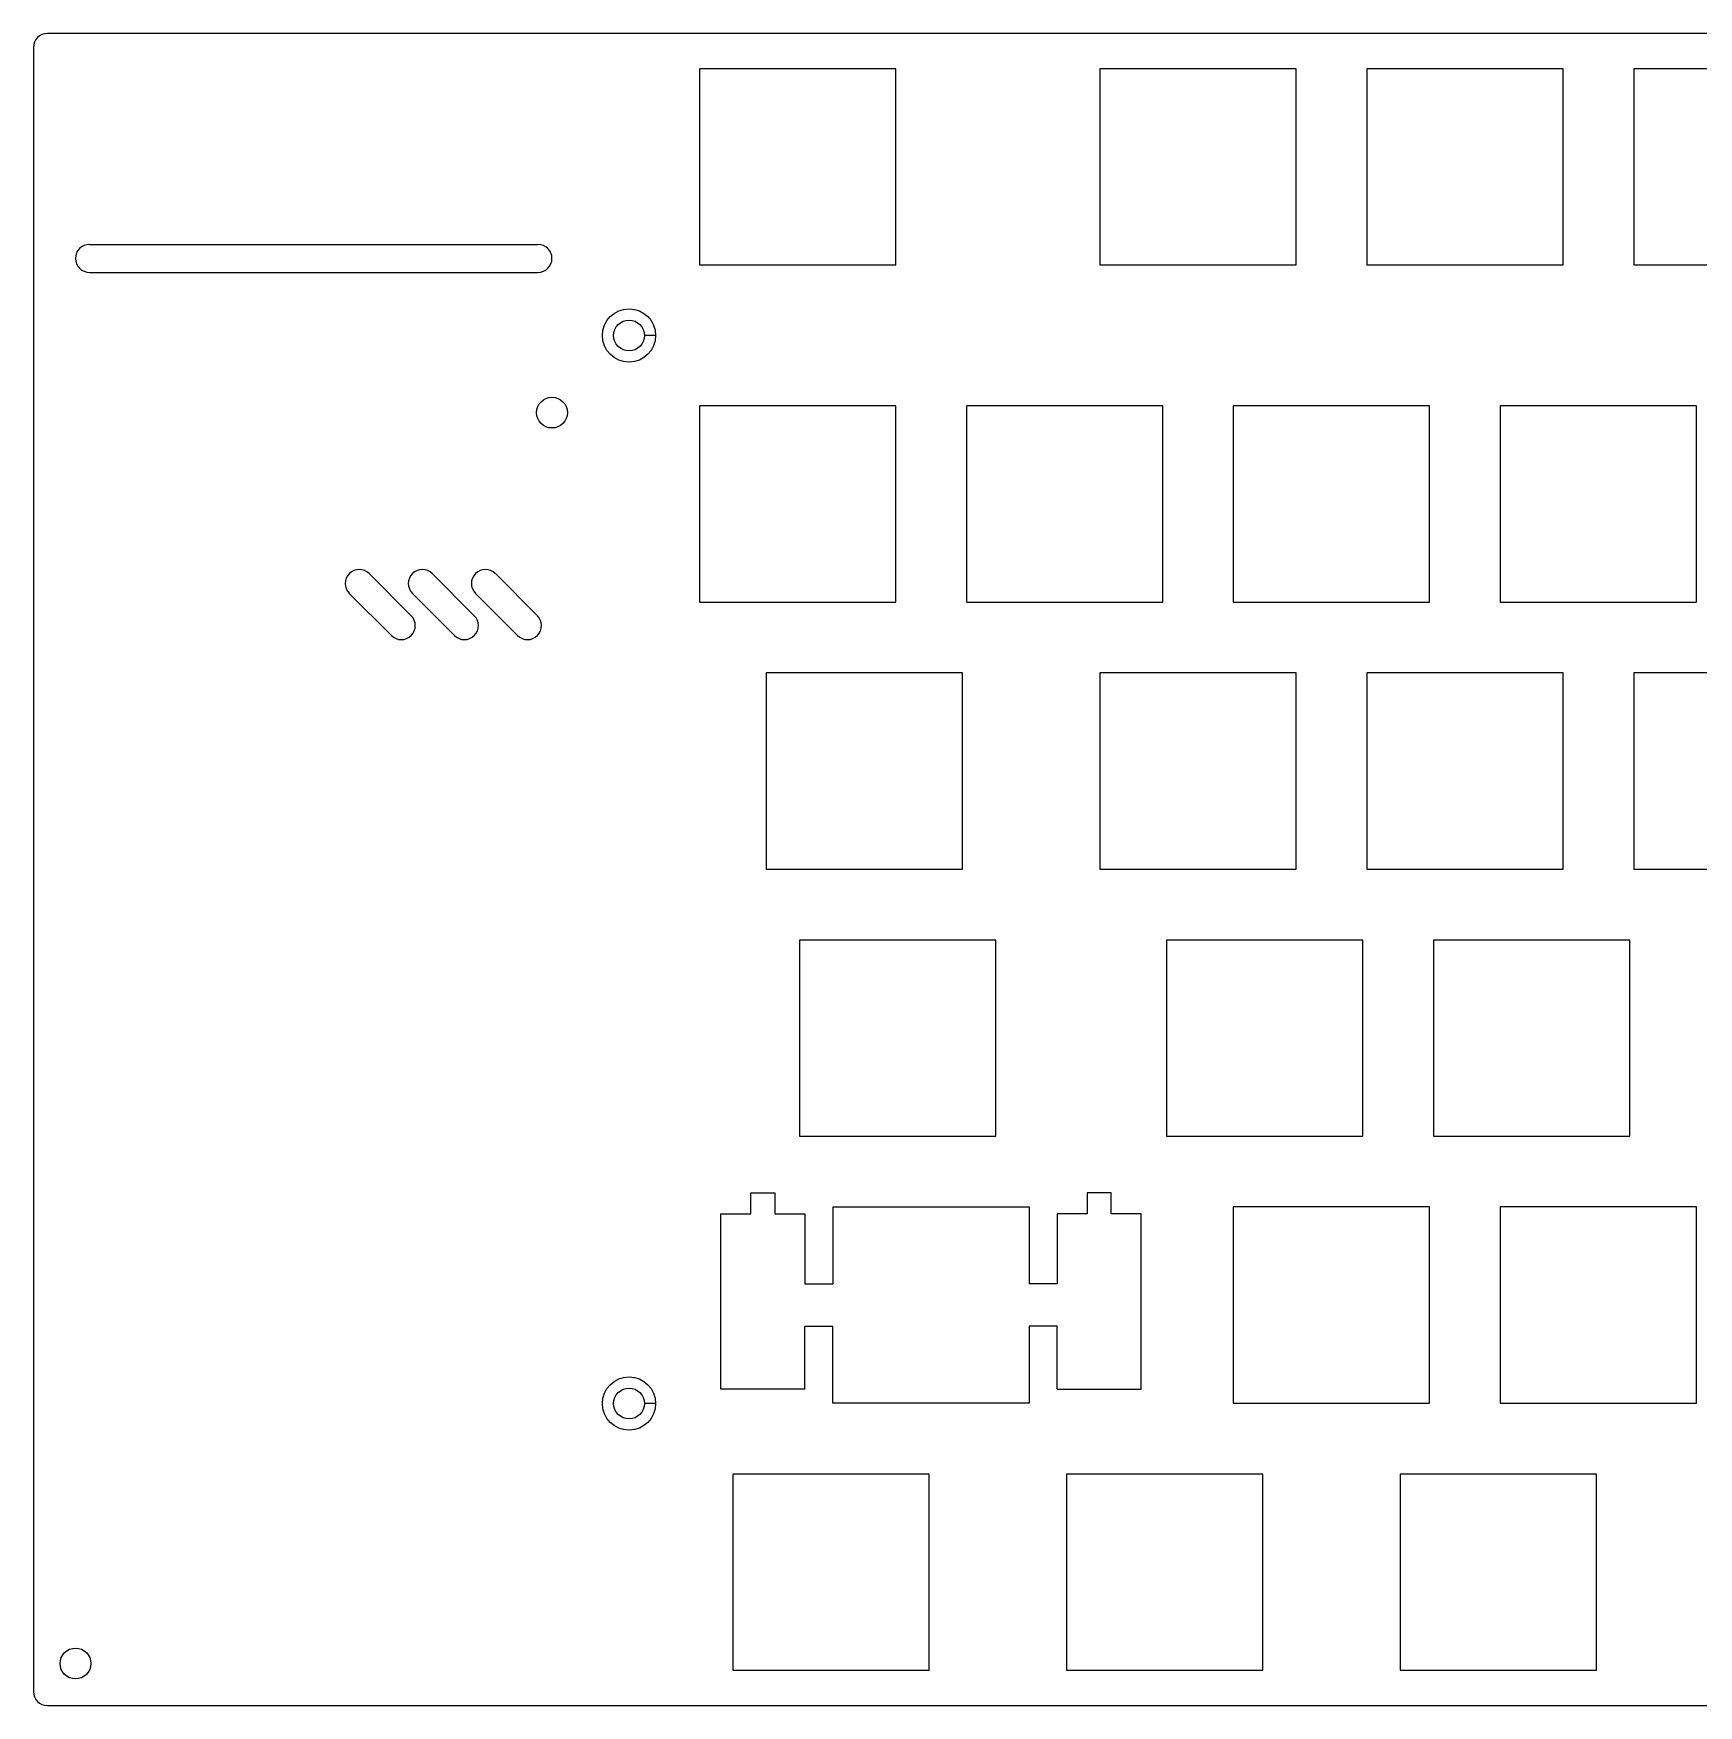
# Model space of a CAD drawing. Header units: millimetres. Extents: x 5 to 355, y 5 to 124.
# Drawn here: x 5 to 123.8, y 5 to 124.3 of the extents above; entities that cross this region are included whole.
import ezdxf

# ---------------------------------------------------------------- set-up
doc = ezdxf.new("R2010")
doc.units = ezdxf.units.MM
doc.layers.add('Body003', color=7, linetype='CONTINUOUS')

msp = doc.modelspace()

# ---------------------------------------------------------------- linework, layer by layer
at = {"layer": 'Body003'}
for p, q in [((353.8, 124.3, 10.5), (6, 124.3, 10.5)), ((6, 124.3, 10.5), (6, 124.3, 11.5)), ((6, 124.3, 10.5), (6, 124.3, 11.5)), ((353.8, 124.3, 10.5), (6, 124.3, 10.5)), ((353.8, 124.3, 11.5), (6, 124.3, 11.5)), ((353.8, 124.3, 11.5), (6, 124.3, 11.5)), ((5, 123.3, 10.5), (5, 6, 10.5)), ((5, 123.3, 10.5), (5, 123.3, 11.5)), ((5, 123.3, 10.5), (5, 6, 10.5)), ((5, 123.3, 11.5), (5, 6, 11.5)), ((5, 123.3, 10.5), (5, 123.3, 11.5)), ((5, 123.3, 11.5), (5, 6, 11.5)), ((52.52, 121.78, 10.5), (52.52, 107.78, 10.5)), ((66.53, 121.78, 10.5), (52.52, 121.78, 10.5)), ((52.52, 121.78, 11.5), (52.52, 121.78, 10.5)), ((52.52, 121.78, 11.5), (52.52, 107.78, 11.5)), ((52.52, 121.78, 10.5), (52.52, 107.78, 10.5)), ((52.52, 121.78, 11.5), (52.52, 121.78, 10.5)), ((66.53, 121.78, 11.5), (52.52, 121.78, 11.5)), ((66.53, 121.78, 10.5), (52.52, 121.78, 10.5)), ((52.52, 121.78, 11.5), (52.52, 107.78, 11.5)), ((66.53, 121.78, 11.5), (52.52, 121.78, 11.5)), ((66.53, 107.78, 10.5), (66.53, 121.78, 10.5)), ((66.53, 121.78, 11.5), (66.53, 121.78, 10.5)), ((66.53, 121.78, 11.5), (66.53, 121.78, 10.5)), ((66.53, 107.78, 11.5), (66.53, 121.78, 11.5)), ((66.53, 107.78, 10.5), (66.53, 121.78, 10.5)), ((66.53, 107.78, 11.5), (66.53, 121.78, 11.5)), ((81.1, 121.78, 10.5), (81.1, 107.78, 10.5)), ((95.1, 121.78, 10.5), (81.1, 121.78, 10.5)), ((81.1, 121.78, 11.5), (81.1, 121.78, 10.5)), ((81.1, 121.78, 11.5), (81.1, 107.78, 11.5)), ((81.1, 121.78, 10.5), (81.1, 107.78, 10.5)), ((81.1, 121.78, 11.5), (81.1, 121.78, 10.5)), ((95.1, 121.78, 11.5), (81.1, 121.78, 11.5)), ((95.1, 121.78, 10.5), (81.1, 121.78, 10.5)), ((81.1, 121.78, 11.5), (81.1, 107.78, 11.5)), ((95.1, 121.78, 11.5), (81.1, 121.78, 11.5)), ((95.1, 107.78, 10.5), (95.1, 121.78, 10.5)), ((95.1, 121.78, 11.5), (95.1, 121.78, 10.5)), ((95.1, 121.78, 11.5), (95.1, 121.78, 10.5)), ((95.1, 107.78, 11.5), (95.1, 121.78, 11.5)), ((95.1, 107.78, 10.5), (95.1, 121.78, 10.5)), ((95.1, 107.78, 11.5), (95.1, 121.78, 11.5)), ((100.15, 121.78, 10.5), (100.15, 107.78, 10.5)), ((114.15, 121.78, 10.5), (100.15, 121.78, 10.5)), ((100.15, 121.78, 11.5), (100.15, 121.78, 10.5)), ((100.15, 121.78, 11.5), (100.15, 107.78, 11.5)), ((100.15, 121.78, 10.5), (100.15, 107.78, 10.5)), ((100.15, 121.78, 11.5), (100.15, 121.78, 10.5)), ((114.15, 121.78, 11.5), (100.15, 121.78, 11.5)), ((114.15, 121.78, 10.5), (100.15, 121.78, 10.5)), ((100.15, 121.78, 11.5), (100.15, 107.78, 11.5)), ((114.15, 121.78, 11.5), (100.15, 121.78, 11.5)), ((114.15, 107.78, 10.5), (114.15, 121.78, 10.5)), ((114.15, 121.78, 11.5), (114.15, 121.78, 10.5)), ((114.15, 121.78, 11.5), (114.15, 121.78, 10.5)), ((114.15, 107.78, 11.5), (114.15, 121.78, 11.5)), ((114.15, 107.78, 10.5), (114.15, 121.78, 10.5)), ((114.15, 107.78, 11.5), (114.15, 121.78, 11.5)), ((119.2, 121.78, 10.5), (119.2, 107.78, 10.5)), ((133.2, 121.78, 10.5), (119.2, 121.78, 10.5)), ((119.2, 121.78, 11.5), (119.2, 121.78, 10.5)), ((119.2, 121.78, 11.5), (119.2, 107.78, 11.5)), ((119.2, 121.78, 10.5), (119.2, 107.78, 10.5)), ((119.2, 121.78, 11.5), (119.2, 121.78, 10.5)), ((133.2, 121.78, 11.5), (119.2, 121.78, 11.5)), ((133.2, 121.78, 10.5), (119.2, 121.78, 10.5)), ((119.2, 121.78, 11.5), (119.2, 107.78, 11.5)), ((133.2, 121.78, 11.5), (119.2, 121.78, 11.5)), ((9, 109.25, 10.5), (41, 109.25, 10.5)), ((9, 109.25, 11.5), (9, 109.25, 10.5)), ((9, 109.25, 11.5), (9, 109.25, 10.5)), ((9, 109.25, 11.5), (41, 109.25, 11.5)), ((9, 109.25, 10.5), (41, 109.25, 10.5)), ((9, 109.25, 11.5), (41, 109.25, 11.5)), ((41, 109.25, 11.5), (41, 109.25, 10.5)), ((41, 109.25, 11.5), (41, 109.25, 10.5)), ((52.52, 107.78, 10.5), (66.53, 107.78, 10.5)), ((52.52, 107.78, 11.5), (52.52, 107.78, 10.5)), ((52.52, 107.78, 11.5), (52.52, 107.78, 10.5)), ((52.52, 107.78, 11.5), (66.53, 107.78, 11.5)), ((52.52, 107.78, 10.5), (66.53, 107.78, 10.5)), ((52.52, 107.78, 11.5), (66.53, 107.78, 11.5)), ((66.53, 107.78, 11.5), (66.53, 107.78, 10.5)), ((66.53, 107.78, 11.5), (66.53, 107.78, 10.5)), ((81.1, 107.78, 10.5), (95.1, 107.78, 10.5)), ((81.1, 107.78, 11.5), (81.1, 107.78, 10.5)), ((81.1, 107.78, 11.5), (81.1, 107.78, 10.5)), ((81.1, 107.78, 11.5), (95.1, 107.78, 11.5)), ((81.1, 107.78, 10.5), (95.1, 107.78, 10.5)), ((81.1, 107.78, 11.5), (95.1, 107.78, 11.5)), ((95.1, 107.78, 11.5), (95.1, 107.78, 10.5)), ((95.1, 107.78, 11.5), (95.1, 107.78, 10.5)), ((100.15, 107.78, 10.5), (114.15, 107.78, 10.5)), ((100.15, 107.78, 11.5), (100.15, 107.78, 10.5)), ((100.15, 107.78, 11.5), (100.15, 107.78, 10.5)), ((100.15, 107.78, 11.5), (114.15, 107.78, 11.5)), ((100.15, 107.78, 10.5), (114.15, 107.78, 10.5)), ((100.15, 107.78, 11.5), (114.15, 107.78, 11.5)), ((114.15, 107.78, 11.5), (114.15, 107.78, 10.5)), ((114.15, 107.78, 11.5), (114.15, 107.78, 10.5)), ((119.2, 107.78, 10.5), (133.2, 107.78, 10.5)), ((119.2, 107.78, 11.5), (119.2, 107.78, 10.5)), ((119.2, 107.78, 11.5), (119.2, 107.78, 10.5)), ((119.2, 107.78, 11.5), (133.2, 107.78, 11.5)), ((119.2, 107.78, 10.5), (133.2, 107.78, 10.5)), ((119.2, 107.78, 11.5), (133.2, 107.78, 11.5)), ((9, 107.25, 10.5), (41, 107.25, 10.5)), ((9, 107.25, 11.5), (9, 107.25, 10.5)), ((9, 107.25, 11.5), (9, 107.25, 10.5)), ((9, 107.25, 11.5), (41, 107.25, 11.5)), ((9, 107.25, 10.5), (41, 107.25, 10.5)), ((9, 107.25, 11.5), (41, 107.25, 11.5)), ((41, 107.25, 11.5), (41, 107.25, 10.5)), ((41, 107.25, 11.5), (41, 107.25, 10.5)), ((49.4, 102.75, 10.5), (48.6, 102.75, 11.3)), ((49.4, 102.75, 10.5), (48.6, 102.75, 11.3)), ((48.6, 102.75, 11.5), (48.6, 102.75, 11.3)), ((48.6, 102.75, 11.5), (48.6, 102.75, 11.3)), ((43.1, 97.25, 11.5), (43.1, 97.25, 10.5)), ((43.1, 97.25, 11.5), (43.1, 97.25, 10.5)), ((52.52, 97.72, 10.5), (52.52, 83.72, 10.5)), ((66.53, 97.72, 10.5), (52.52, 97.72, 10.5)), ((52.52, 97.72, 11.5), (52.52, 97.72, 10.5)), ((52.52, 97.72, 11.5), (52.52, 83.72, 11.5)), ((52.52, 97.72, 10.5), (52.52, 83.72, 10.5)), ((52.52, 97.72, 11.5), (52.52, 97.72, 10.5)), ((66.53, 97.72, 11.5), (52.52, 97.72, 11.5)), ((66.53, 97.72, 10.5), (52.52, 97.72, 10.5)), ((52.52, 97.72, 11.5), (52.52, 83.72, 11.5)), ((66.53, 97.72, 11.5), (52.52, 97.72, 11.5)), ((66.53, 83.72, 10.5), (66.53, 97.72, 10.5)), ((66.53, 97.72, 11.5), (66.53, 97.72, 10.5)), ((66.53, 97.72, 11.5), (66.53, 97.72, 10.5)), ((66.53, 83.72, 11.5), (66.53, 97.72, 11.5)), ((66.53, 83.72, 10.5), (66.53, 97.72, 10.5)), ((66.53, 83.72, 11.5), (66.53, 97.72, 11.5)), ((71.58, 97.72, 10.5), (71.58, 83.72, 10.5)), ((85.58, 97.72, 10.5), (71.58, 97.72, 10.5)), ((71.58, 97.72, 11.5), (71.58, 97.72, 10.5)), ((71.58, 97.72, 11.5), (71.58, 83.72, 11.5)), ((71.58, 97.72, 10.5), (71.58, 83.72, 10.5)), ((71.58, 97.72, 11.5), (71.58, 97.72, 10.5)), ((85.58, 97.72, 11.5), (71.58, 97.72, 11.5)), ((85.58, 97.72, 10.5), (71.58, 97.72, 10.5)), ((71.58, 97.72, 11.5), (71.58, 83.72, 11.5)), ((85.58, 97.72, 11.5), (71.58, 97.72, 11.5)), ((85.58, 83.72, 10.5), (85.58, 97.72, 10.5)), ((85.58, 97.72, 11.5), (85.58, 97.72, 10.5)), ((85.58, 97.72, 11.5), (85.58, 97.72, 10.5)), ((85.58, 83.72, 11.5), (85.58, 97.72, 11.5)), ((85.58, 83.72, 10.5), (85.58, 97.72, 10.5)), ((85.58, 83.72, 11.5), (85.58, 97.72, 11.5)), ((90.62, 97.72, 10.5), (90.62, 83.72, 10.5)), ((104.62, 97.72, 10.5), (90.62, 97.72, 10.5)), ((90.62, 97.72, 11.5), (90.62, 97.72, 10.5)), ((90.62, 97.72, 11.5), (90.62, 83.72, 11.5)), ((90.62, 97.72, 10.5), (90.62, 83.72, 10.5)), ((90.62, 97.72, 11.5), (90.62, 97.72, 10.5)), ((104.62, 97.72, 11.5), (90.62, 97.72, 11.5)), ((104.62, 97.72, 10.5), (90.62, 97.72, 10.5)), ((90.62, 97.72, 11.5), (90.62, 83.72, 11.5)), ((104.62, 97.72, 11.5), (90.62, 97.72, 11.5)), ((104.62, 83.72, 10.5), (104.62, 97.72, 10.5)), ((104.62, 97.72, 11.5), (104.62, 97.72, 10.5)), ((104.62, 97.72, 11.5), (104.62, 97.72, 10.5)), ((104.62, 83.72, 11.5), (104.62, 97.72, 11.5)), ((104.62, 83.72, 10.5), (104.62, 97.72, 10.5)), ((104.62, 83.72, 11.5), (104.62, 97.72, 11.5)), ((109.67, 97.72, 10.5), (109.67, 83.72, 10.5)), ((123.67, 97.72, 10.5), (109.67, 97.72, 10.5)), ((109.67, 97.72, 11.5), (109.67, 97.72, 10.5)), ((109.67, 97.72, 11.5), (109.67, 83.72, 11.5)), ((109.67, 97.72, 10.5), (109.67, 83.72, 10.5)), ((109.67, 97.72, 11.5), (109.67, 97.72, 10.5)), ((123.67, 97.72, 11.5), (109.67, 97.72, 11.5)), ((123.67, 97.72, 10.5), (109.67, 97.72, 10.5)), ((109.67, 97.72, 11.5), (109.67, 83.72, 11.5)), ((123.67, 97.72, 11.5), (109.67, 97.72, 11.5)), ((123.67, 83.72, 10.5), (123.67, 97.72, 10.5)), ((123.67, 97.72, 11.5), (123.67, 97.72, 10.5)), ((123.67, 97.72, 11.5), (123.67, 97.72, 10.5)), ((123.67, 83.72, 11.5), (123.67, 97.72, 11.5)), ((123.67, 83.72, 10.5), (123.67, 97.72, 10.5)), ((123.67, 83.72, 11.5), (123.67, 97.72, 11.5)), ((28.96, 85.76, 10.5), (31.96, 82.76, 10.5)), ((28.96, 85.76, 11.5), (28.96, 85.76, 10.5)), ((28.96, 85.76, 11.5), (31.96, 82.76, 11.5)), ((28.96, 85.76, 10.5), (31.96, 82.76, 10.5)), ((28.96, 85.76, 11.5), (28.96, 85.76, 10.5)), ((28.96, 85.76, 11.5), (31.96, 82.76, 11.5)), ((33.46, 85.76, 10.5), (36.46, 82.76, 10.5)), ((33.46, 85.76, 11.5), (33.46, 85.76, 10.5)), ((33.46, 85.76, 11.5), (36.46, 82.76, 11.5)), ((33.46, 85.76, 10.5), (36.46, 82.76, 10.5)), ((33.46, 85.76, 11.5), (33.46, 85.76, 10.5)), ((33.46, 85.76, 11.5), (36.46, 82.76, 11.5)), ((37.96, 85.76, 10.5), (40.96, 82.76, 10.5)), ((37.96, 85.76, 11.5), (37.96, 85.76, 10.5)), ((37.96, 85.76, 11.5), (40.96, 82.76, 11.5)), ((37.96, 85.76, 10.5), (40.96, 82.76, 10.5)), ((37.96, 85.76, 11.5), (37.96, 85.76, 10.5)), ((37.96, 85.76, 11.5), (40.96, 82.76, 11.5)), ((27.54, 84.34, 10.5), (30.54, 81.34, 10.5)), ((27.54, 84.34, 11.5), (27.54, 84.34, 10.5)), ((27.54, 84.34, 11.5), (30.54, 81.34, 11.5)), ((27.54, 84.34, 10.5), (30.54, 81.34, 10.5)), ((27.54, 84.34, 11.5), (27.54, 84.34, 10.5)), ((27.54, 84.34, 11.5), (30.54, 81.34, 11.5)), ((32.04, 84.34, 10.5), (35.04, 81.34, 10.5)), ((32.04, 84.34, 11.5), (32.04, 84.34, 10.5)), ((32.04, 84.34, 11.5), (35.04, 81.34, 11.5)), ((32.04, 84.34, 10.5), (35.04, 81.34, 10.5)), ((32.04, 84.34, 11.5), (32.04, 84.34, 10.5)), ((32.04, 84.34, 11.5), (35.04, 81.34, 11.5)), ((36.54, 84.34, 10.5), (39.54, 81.34, 10.5)), ((36.54, 84.34, 11.5), (36.54, 84.34, 10.5)), ((36.54, 84.34, 11.5), (39.54, 81.34, 11.5)), ((36.54, 84.34, 10.5), (39.54, 81.34, 10.5)), ((36.54, 84.34, 11.5), (36.54, 84.34, 10.5)), ((36.54, 84.34, 11.5), (39.54, 81.34, 11.5)), ((52.52, 83.72, 10.5), (66.53, 83.72, 10.5)), ((52.52, 83.72, 11.5), (52.52, 83.72, 10.5)), ((52.52, 83.72, 11.5), (52.52, 83.72, 10.5)), ((52.52, 83.72, 11.5), (66.53, 83.72, 11.5)), ((52.52, 83.72, 10.5), (66.53, 83.72, 10.5)), ((52.52, 83.72, 11.5), (66.53, 83.72, 11.5)), ((66.53, 83.72, 11.5), (66.53, 83.72, 10.5)), ((66.53, 83.72, 11.5), (66.53, 83.72, 10.5)), ((71.58, 83.72, 10.5), (85.58, 83.72, 10.5)), ((71.58, 83.72, 11.5), (71.58, 83.72, 10.5)), ((71.58, 83.72, 11.5), (71.58, 83.72, 10.5)), ((71.58, 83.72, 11.5), (85.58, 83.72, 11.5)), ((71.58, 83.72, 10.5), (85.58, 83.72, 10.5)), ((71.58, 83.72, 11.5), (85.58, 83.72, 11.5)), ((85.58, 83.72, 11.5), (85.58, 83.72, 10.5)), ((85.58, 83.72, 11.5), (85.58, 83.72, 10.5)), ((90.62, 83.72, 10.5), (104.62, 83.72, 10.5)), ((90.62, 83.72, 11.5), (90.62, 83.72, 10.5)), ((90.62, 83.72, 11.5), (90.62, 83.72, 10.5)), ((90.62, 83.72, 11.5), (104.62, 83.72, 11.5)), ((90.62, 83.72, 10.5), (104.62, 83.72, 10.5)), ((90.62, 83.72, 11.5), (104.62, 83.72, 11.5)), ((104.62, 83.72, 11.5), (104.62, 83.72, 10.5)), ((104.62, 83.72, 11.5), (104.62, 83.72, 10.5)), ((109.67, 83.72, 10.5), (123.67, 83.72, 10.5)), ((109.67, 83.72, 11.5), (109.67, 83.72, 10.5)), ((109.67, 83.72, 11.5), (109.67, 83.72, 10.5)), ((109.67, 83.72, 11.5), (123.67, 83.72, 11.5)), ((109.67, 83.72, 10.5), (123.67, 83.72, 10.5)), ((109.67, 83.72, 11.5), (123.67, 83.72, 11.5)), ((123.67, 83.72, 11.5), (123.67, 83.72, 10.5)), ((123.67, 83.72, 11.5), (123.67, 83.72, 10.5)), ((31.96, 82.76, 11.5), (31.96, 82.76, 10.5)), ((31.96, 82.76, 11.5), (31.96, 82.76, 10.5)), ((36.46, 82.76, 11.5), (36.46, 82.76, 10.5)), ((36.46, 82.76, 11.5), (36.46, 82.76, 10.5)), ((40.96, 82.76, 11.5), (40.96, 82.76, 10.5)), ((40.96, 82.76, 11.5), (40.96, 82.76, 10.5)), ((30.54, 81.34, 11.5), (30.54, 81.34, 10.5)), ((30.54, 81.34, 11.5), (30.54, 81.34, 10.5)), ((35.04, 81.34, 11.5), (35.04, 81.34, 10.5)), ((35.04, 81.34, 11.5), (35.04, 81.34, 10.5)), ((39.54, 81.34, 11.5), (39.54, 81.34, 10.5)), ((39.54, 81.34, 11.5), (39.54, 81.34, 10.5)), ((57.29, 78.67, 10.5), (57.29, 64.67, 10.5)), ((71.29, 78.67, 10.5), (57.29, 78.67, 10.5)), ((57.29, 78.67, 11.5), (57.29, 78.67, 10.5)), ((57.29, 78.67, 11.5), (57.29, 64.67, 11.5)), ((57.29, 78.67, 10.5), (57.29, 64.67, 10.5)), ((57.29, 78.67, 11.5), (57.29, 78.67, 10.5)), ((71.29, 78.67, 11.5), (57.29, 78.67, 11.5)), ((71.29, 78.67, 10.5), (57.29, 78.67, 10.5)), ((57.29, 78.67, 11.5), (57.29, 64.67, 11.5)), ((71.29, 78.67, 11.5), (57.29, 78.67, 11.5)), ((71.29, 64.67, 10.5), (71.29, 78.67, 10.5)), ((71.29, 78.67, 11.5), (71.29, 78.67, 10.5)), ((71.29, 78.67, 11.5), (71.29, 78.67, 10.5)), ((71.29, 64.67, 11.5), (71.29, 78.67, 11.5)), ((71.29, 64.67, 10.5), (71.29, 78.67, 10.5)), ((71.29, 64.67, 11.5), (71.29, 78.67, 11.5)), ((81.1, 78.67, 10.5), (81.1, 64.67, 10.5)), ((95.1, 78.67, 10.5), (81.1, 78.67, 10.5)), ((81.1, 78.67, 11.5), (81.1, 78.67, 10.5)), ((81.1, 78.67, 11.5), (81.1, 64.67, 11.5)), ((81.1, 78.67, 10.5), (81.1, 64.67, 10.5)), ((81.1, 78.67, 11.5), (81.1, 78.67, 10.5)), ((95.1, 78.67, 11.5), (81.1, 78.67, 11.5)), ((95.1, 78.67, 10.5), (81.1, 78.67, 10.5)), ((81.1, 78.67, 11.5), (81.1, 64.67, 11.5)), ((95.1, 78.67, 11.5), (81.1, 78.67, 11.5)), ((95.1, 64.67, 10.5), (95.1, 78.67, 10.5)), ((95.1, 78.67, 11.5), (95.1, 78.67, 10.5)), ((95.1, 78.67, 11.5), (95.1, 78.67, 10.5)), ((95.1, 64.67, 11.5), (95.1, 78.67, 11.5)), ((95.1, 64.67, 10.5), (95.1, 78.67, 10.5)), ((95.1, 64.67, 11.5), (95.1, 78.67, 11.5)), ((100.15, 78.67, 10.5), (100.15, 64.67, 10.5)), ((114.15, 78.67, 10.5), (100.15, 78.67, 10.5)), ((100.15, 78.67, 11.5), (100.15, 78.67, 10.5)), ((100.15, 78.67, 11.5), (100.15, 64.67, 11.5)), ((100.15, 78.67, 10.5), (100.15, 64.67, 10.5)), ((100.15, 78.67, 11.5), (100.15, 78.67, 10.5)), ((114.15, 78.67, 11.5), (100.15, 78.67, 11.5)), ((114.15, 78.67, 10.5), (100.15, 78.67, 10.5)), ((100.15, 78.67, 11.5), (100.15, 64.67, 11.5)), ((114.15, 78.67, 11.5), (100.15, 78.67, 11.5)), ((114.15, 64.67, 10.5), (114.15, 78.67, 10.5)), ((114.15, 78.67, 11.5), (114.15, 78.67, 10.5)), ((114.15, 78.67, 11.5), (114.15, 78.67, 10.5)), ((114.15, 64.67, 11.5), (114.15, 78.67, 11.5)), ((114.15, 64.67, 10.5), (114.15, 78.67, 10.5)), ((114.15, 64.67, 11.5), (114.15, 78.67, 11.5)), ((119.2, 78.67, 10.5), (119.2, 64.67, 10.5)), ((133.2, 78.67, 10.5), (119.2, 78.67, 10.5)), ((119.2, 78.67, 11.5), (119.2, 78.67, 10.5)), ((119.2, 78.67, 11.5), (119.2, 64.67, 11.5)), ((119.2, 78.67, 10.5), (119.2, 64.67, 10.5)), ((119.2, 78.67, 11.5), (119.2, 78.67, 10.5)), ((133.2, 78.67, 11.5), (119.2, 78.67, 11.5)), ((133.2, 78.67, 10.5), (119.2, 78.67, 10.5)), ((119.2, 78.67, 11.5), (119.2, 64.67, 11.5)), ((133.2, 78.67, 11.5), (119.2, 78.67, 11.5)), ((57.29, 64.67, 10.5), (71.29, 64.67, 10.5)), ((57.29, 64.67, 11.5), (57.29, 64.67, 10.5)), ((57.29, 64.67, 11.5), (57.29, 64.67, 10.5)), ((57.29, 64.67, 11.5), (71.29, 64.67, 11.5)), ((57.29, 64.67, 10.5), (71.29, 64.67, 10.5)), ((57.29, 64.67, 11.5), (71.29, 64.67, 11.5)), ((71.29, 64.67, 11.5), (71.29, 64.67, 10.5)), ((71.29, 64.67, 11.5), (71.29, 64.67, 10.5)), ((81.1, 64.67, 10.5), (95.1, 64.67, 10.5)), ((81.1, 64.67, 11.5), (81.1, 64.67, 10.5)), ((81.1, 64.67, 11.5), (81.1, 64.67, 10.5)), ((81.1, 64.67, 11.5), (95.1, 64.67, 11.5)), ((81.1, 64.67, 10.5), (95.1, 64.67, 10.5)), ((81.1, 64.67, 11.5), (95.1, 64.67, 11.5)), ((95.1, 64.67, 11.5), (95.1, 64.67, 10.5)), ((95.1, 64.67, 11.5), (95.1, 64.67, 10.5)), ((100.15, 64.67, 10.5), (114.15, 64.67, 10.5)), ((100.15, 64.67, 11.5), (100.15, 64.67, 10.5)), ((100.15, 64.67, 11.5), (100.15, 64.67, 10.5)), ((100.15, 64.67, 11.5), (114.15, 64.67, 11.5)), ((100.15, 64.67, 10.5), (114.15, 64.67, 10.5)), ((100.15, 64.67, 11.5), (114.15, 64.67, 11.5)), ((114.15, 64.67, 11.5), (114.15, 64.67, 10.5)), ((114.15, 64.67, 11.5), (114.15, 64.67, 10.5)), ((119.2, 64.67, 10.5), (133.2, 64.67, 10.5)), ((119.2, 64.67, 11.5), (119.2, 64.67, 10.5)), ((119.2, 64.67, 11.5), (119.2, 64.67, 10.5)), ((119.2, 64.67, 11.5), (133.2, 64.67, 11.5)), ((119.2, 64.67, 10.5), (133.2, 64.67, 10.5)), ((119.2, 64.67, 11.5), (133.2, 64.67, 11.5)), ((59.67, 59.62, 10.5), (59.67, 45.62, 10.5)), ((73.67, 59.62, 10.5), (59.67, 59.62, 10.5)), ((59.67, 59.62, 11.5), (59.67, 59.62, 10.5)), ((59.67, 59.62, 11.5), (59.67, 45.62, 11.5)), ((59.67, 59.62, 10.5), (59.67, 45.62, 10.5)), ((59.67, 59.62, 11.5), (59.67, 59.62, 10.5)), ((73.67, 59.62, 11.5), (59.67, 59.62, 11.5)), ((73.67, 59.62, 10.5), (59.67, 59.62, 10.5)), ((59.67, 59.62, 11.5), (59.67, 45.62, 11.5)), ((73.67, 59.62, 11.5), (59.67, 59.62, 11.5)), ((73.67, 45.62, 10.5), (73.67, 59.62, 10.5)), ((73.67, 59.62, 11.5), (73.67, 59.62, 10.5)), ((73.67, 59.62, 11.5), (73.67, 59.62, 10.5)), ((73.67, 45.62, 11.5), (73.67, 59.62, 11.5)), ((73.67, 45.62, 10.5), (73.67, 59.62, 10.5)), ((73.67, 45.62, 11.5), (73.67, 59.62, 11.5)), ((85.86, 59.62, 10.5), (85.86, 45.62, 10.5)), ((99.86, 59.62, 10.5), (85.86, 59.62, 10.5)), ((85.86, 59.62, 11.5), (85.86, 59.62, 10.5)), ((85.86, 59.62, 11.5), (85.86, 45.62, 11.5)), ((85.86, 59.62, 10.5), (85.86, 45.62, 10.5)), ((85.86, 59.62, 11.5), (85.86, 59.62, 10.5)), ((99.86, 59.62, 11.5), (85.86, 59.62, 11.5)), ((99.86, 59.62, 10.5), (85.86, 59.62, 10.5)), ((85.86, 59.62, 11.5), (85.86, 45.62, 11.5)), ((99.86, 59.62, 11.5), (85.86, 59.62, 11.5)), ((99.86, 45.62, 10.5), (99.86, 59.62, 10.5)), ((99.86, 59.62, 11.5), (99.86, 59.62, 10.5)), ((99.86, 59.62, 11.5), (99.86, 59.62, 10.5)), ((99.86, 45.62, 11.5), (99.86, 59.62, 11.5)), ((99.86, 45.62, 10.5), (99.86, 59.62, 10.5)), ((99.86, 45.62, 11.5), (99.86, 59.62, 11.5)), ((104.91, 59.62, 10.5), (104.91, 45.62, 10.5)), ((118.91, 59.62, 10.5), (104.91, 59.62, 10.5)), ((104.91, 59.62, 11.5), (104.91, 59.62, 10.5)), ((104.91, 59.62, 11.5), (104.91, 45.62, 11.5)), ((104.91, 59.62, 10.5), (104.91, 45.62, 10.5)), ((104.91, 59.62, 11.5), (104.91, 59.62, 10.5)), ((118.91, 59.62, 11.5), (104.91, 59.62, 11.5)), ((118.91, 59.62, 10.5), (104.91, 59.62, 10.5)), ((104.91, 59.62, 11.5), (104.91, 45.62, 11.5)), ((118.91, 59.62, 11.5), (104.91, 59.62, 11.5)), ((118.91, 45.62, 10.5), (118.91, 59.62, 10.5)), ((118.91, 59.62, 11.5), (118.91, 59.62, 10.5)), ((118.91, 59.62, 11.5), (118.91, 59.62, 10.5)), ((118.91, 45.62, 11.5), (118.91, 59.62, 11.5)), ((118.91, 45.62, 10.5), (118.91, 59.62, 10.5)), ((118.91, 45.62, 11.5), (118.91, 59.62, 11.5)), ((59.67, 45.62, 10.5), (73.67, 45.62, 10.5)), ((59.67, 45.62, 11.5), (59.67, 45.62, 10.5)), ((59.67, 45.62, 11.5), (59.67, 45.62, 10.5)), ((59.67, 45.62, 11.5), (73.67, 45.62, 11.5)), ((59.67, 45.62, 10.5), (73.67, 45.62, 10.5)), ((59.67, 45.62, 11.5), (73.67, 45.62, 11.5)), ((73.67, 45.62, 11.5), (73.67, 45.62, 10.5)), ((73.67, 45.62, 11.5), (73.67, 45.62, 10.5)), ((85.86, 45.62, 10.5), (99.86, 45.62, 10.5)), ((85.86, 45.62, 11.5), (85.86, 45.62, 10.5)), ((85.86, 45.62, 11.5), (85.86, 45.62, 10.5)), ((85.86, 45.62, 11.5), (99.86, 45.62, 11.5)), ((85.86, 45.62, 10.5), (99.86, 45.62, 10.5)), ((85.86, 45.62, 11.5), (99.86, 45.62, 11.5)), ((99.86, 45.62, 11.5), (99.86, 45.62, 10.5)), ((99.86, 45.62, 11.5), (99.86, 45.62, 10.5)), ((104.91, 45.62, 10.5), (118.91, 45.62, 10.5)), ((104.91, 45.62, 11.5), (104.91, 45.62, 10.5)), ((104.91, 45.62, 11.5), (104.91, 45.62, 10.5)), ((104.91, 45.62, 11.5), (118.91, 45.62, 11.5)), ((104.91, 45.62, 10.5), (118.91, 45.62, 10.5)), ((104.91, 45.62, 11.5), (118.91, 45.62, 11.5)), ((118.91, 45.62, 11.5), (118.91, 45.62, 10.5)), ((118.91, 45.62, 11.5), (118.91, 45.62, 10.5)), ((56.2, 40.08, 10.5), (56.2, 41.58, 10.5)), ((56.2, 41.58, 10.5), (57.9, 41.58, 10.5)), ((56.2, 41.58, 11.5), (56.2, 41.58, 10.5)), ((56.2, 40.08, 11.5), (56.2, 41.58, 11.5)), ((56.2, 40.08, 10.5), (56.2, 41.58, 10.5)), ((56.2, 41.58, 11.5), (56.2, 41.58, 10.5)), ((56.2, 41.58, 11.5), (57.9, 41.58, 11.5)), ((56.2, 41.58, 10.5), (57.9, 41.58, 10.5)), ((56.2, 40.08, 11.5), (56.2, 41.58, 11.5)), ((56.2, 41.58, 11.5), (57.9, 41.58, 11.5)), ((57.9, 41.58, 10.5), (57.9, 40.08, 10.5)), ((57.9, 41.58, 11.5), (57.9, 41.58, 10.5)), ((57.9, 41.58, 11.5), (57.9, 41.58, 10.5)), ((57.9, 41.58, 11.5), (57.9, 40.08, 11.5)), ((57.9, 41.58, 10.5), (57.9, 40.08, 10.5)), ((57.9, 41.58, 11.5), (57.9, 40.08, 11.5)), ((62.05, 40.58, 10.5), (62.05, 35.08, 10.5)), ((62.05, 40.58, 10.5), (76.05, 40.58, 10.5)), ((62.05, 40.58, 11.5), (62.05, 40.58, 10.5)), ((62.05, 40.58, 11.5), (62.05, 35.08, 11.5)), ((62.05, 40.58, 10.5), (62.05, 35.08, 10.5)), ((62.05, 40.58, 11.5), (62.05, 40.58, 10.5)), ((62.05, 40.58, 11.5), (76.05, 40.58, 11.5)), ((62.05, 40.58, 10.5), (76.05, 40.58, 10.5)), ((62.05, 40.58, 11.5), (62.05, 35.08, 11.5)), ((62.05, 40.58, 11.5), (76.05, 40.58, 11.5)), ((76.05, 40.58, 10.5), (76.05, 35.08, 10.5)), ((76.05, 40.58, 11.5), (76.05, 40.58, 10.5)), ((76.05, 40.58, 11.5), (76.05, 40.58, 10.5)), ((76.05, 40.58, 11.5), (76.05, 35.08, 11.5)), ((76.05, 40.58, 10.5), (76.05, 35.08, 10.5)), ((76.05, 40.58, 11.5), (76.05, 35.08, 11.5)), ((81.9, 41.58, 10.5), (80.2, 41.58, 10.5)), ((80.2, 41.58, 10.5), (80.2, 40.08, 10.5)), ((80.2, 41.58, 11.5), (80.2, 41.58, 10.5)), ((81.9, 41.58, 11.5), (80.2, 41.58, 11.5)), ((81.9, 41.58, 10.5), (80.2, 41.58, 10.5)), ((80.2, 41.58, 11.5), (80.2, 41.58, 10.5)), ((80.2, 41.58, 11.5), (80.2, 40.08, 11.5)), ((80.2, 41.58, 10.5), (80.2, 40.08, 10.5)), ((81.9, 41.58, 11.5), (80.2, 41.58, 11.5)), ((80.2, 41.58, 11.5), (80.2, 40.08, 11.5)), ((81.9, 40.08, 10.5), (81.9, 41.58, 10.5)), ((81.9, 41.58, 11.5), (81.9, 41.58, 10.5)), ((81.9, 40.08, 11.5), (81.9, 41.58, 11.5)), ((81.9, 40.08, 10.5), (81.9, 41.58, 10.5)), ((81.9, 41.58, 11.5), (81.9, 41.58, 10.5)), ((81.9, 40.08, 11.5), (81.9, 41.58, 11.5)), ((90.62, 40.58, 10.5), (90.62, 26.57, 10.5)), ((104.62, 40.58, 10.5), (90.62, 40.58, 10.5)), ((90.62, 40.58, 11.5), (90.62, 40.58, 10.5)), ((90.62, 40.58, 11.5), (90.62, 26.57, 11.5)), ((90.62, 40.58, 10.5), (90.62, 26.57, 10.5)), ((90.62, 40.58, 11.5), (90.62, 40.58, 10.5)), ((104.62, 40.58, 11.5), (90.62, 40.58, 11.5)), ((104.62, 40.58, 10.5), (90.62, 40.58, 10.5)), ((90.62, 40.58, 11.5), (90.62, 26.57, 11.5)), ((104.62, 40.58, 11.5), (90.62, 40.58, 11.5)), ((104.62, 26.57, 10.5), (104.62, 40.58, 10.5)), ((104.62, 40.58, 11.5), (104.62, 40.58, 10.5)), ((104.62, 40.58, 11.5), (104.62, 40.58, 10.5)), ((104.62, 26.57, 11.5), (104.62, 40.58, 11.5)), ((104.62, 26.57, 10.5), (104.62, 40.58, 10.5)), ((104.62, 26.57, 11.5), (104.62, 40.58, 11.5)), ((109.67, 40.58, 10.5), (109.67, 26.57, 10.5)), ((123.67, 40.58, 10.5), (109.67, 40.58, 10.5)), ((109.67, 40.58, 11.5), (109.67, 40.58, 10.5)), ((109.67, 40.58, 11.5), (109.67, 26.57, 11.5)), ((109.67, 40.58, 10.5), (109.67, 26.57, 10.5)), ((109.67, 40.58, 11.5), (109.67, 40.58, 10.5)), ((123.67, 40.58, 11.5), (109.67, 40.58, 11.5)), ((123.67, 40.58, 10.5), (109.67, 40.58, 10.5)), ((109.67, 40.58, 11.5), (109.67, 26.57, 11.5)), ((123.67, 40.58, 11.5), (109.67, 40.58, 11.5)), ((123.67, 26.57, 10.5), (123.67, 40.58, 10.5)), ((123.67, 40.58, 11.5), (123.67, 40.58, 10.5)), ((123.67, 40.58, 11.5), (123.67, 40.58, 10.5)), ((123.67, 26.57, 11.5), (123.67, 40.58, 11.5)), ((123.67, 26.57, 10.5), (123.67, 40.58, 10.5)), ((123.67, 26.57, 11.5), (123.67, 40.58, 11.5)), ((54.05, 27.57, 10.5), (54.05, 40.08, 10.5)), ((54.05, 40.08, 10.5), (56.2, 40.08, 10.5)), ((54.05, 40.08, 11.5), (54.05, 40.08, 10.5)), ((54.05, 27.57, 11.5), (54.05, 40.08, 11.5)), ((54.05, 27.57, 10.5), (54.05, 40.08, 10.5)), ((54.05, 40.08, 11.5), (54.05, 40.08, 10.5)), ((54.05, 40.08, 11.5), (56.2, 40.08, 11.5)), ((54.05, 40.08, 10.5), (56.2, 40.08, 10.5)), ((54.05, 27.57, 11.5), (54.05, 40.08, 11.5)), ((54.05, 40.08, 11.5), (56.2, 40.08, 11.5)), ((56.2, 40.08, 11.5), (56.2, 40.08, 10.5)), ((56.2, 40.08, 11.5), (56.2, 40.08, 10.5)), ((57.9, 40.08, 10.5), (60.05, 40.08, 10.5)), ((57.9, 40.08, 11.5), (57.9, 40.08, 10.5)), ((57.9, 40.08, 11.5), (57.9, 40.08, 10.5)), ((57.9, 40.08, 11.5), (60.05, 40.08, 11.5)), ((57.9, 40.08, 10.5), (60.05, 40.08, 10.5)), ((57.9, 40.08, 11.5), (60.05, 40.08, 11.5)), ((60.05, 40.08, 10.5), (60.05, 35.08, 10.5)), ((60.05, 40.08, 11.5), (60.05, 40.08, 10.5)), ((60.05, 40.08, 11.5), (60.05, 40.08, 10.5)), ((60.05, 40.08, 11.5), (60.05, 35.08, 11.5)), ((60.05, 40.08, 10.5), (60.05, 35.08, 10.5)), ((60.05, 40.08, 11.5), (60.05, 35.08, 11.5)), ((80.2, 40.08, 10.5), (78.05, 40.08, 10.5)), ((78.05, 40.08, 10.5), (78.05, 35.08, 10.5)), ((78.05, 40.08, 11.5), (78.05, 40.08, 10.5)), ((80.2, 40.08, 11.5), (78.05, 40.08, 11.5)), ((80.2, 40.08, 10.5), (78.05, 40.08, 10.5)), ((78.05, 40.08, 11.5), (78.05, 40.08, 10.5)), ((78.05, 40.08, 11.5), (78.05, 35.08, 11.5)), ((78.05, 40.08, 10.5), (78.05, 35.08, 10.5)), ((80.2, 40.08, 11.5), (78.05, 40.08, 11.5)), ((78.05, 40.08, 11.5), (78.05, 35.08, 11.5)), ((80.2, 40.08, 11.5), (80.2, 40.08, 10.5)), ((80.2, 40.08, 11.5), (80.2, 40.08, 10.5)), ((84.05, 40.08, 10.5), (81.9, 40.08, 10.5)), ((81.9, 40.08, 11.5), (81.9, 40.08, 10.5)), ((84.05, 40.08, 11.5), (81.9, 40.08, 11.5)), ((84.05, 40.08, 10.5), (81.9, 40.08, 10.5)), ((81.9, 40.08, 11.5), (81.9, 40.08, 10.5)), ((84.05, 40.08, 11.5), (81.9, 40.08, 11.5)), ((84.05, 27.57, 10.5), (84.05, 40.08, 10.5)), ((84.05, 40.08, 11.5), (84.05, 40.08, 10.5)), ((84.05, 27.57, 11.5), (84.05, 40.08, 11.5)), ((84.05, 27.57, 10.5), (84.05, 40.08, 10.5)), ((84.05, 40.08, 11.5), (84.05, 40.08, 10.5)), ((84.05, 27.57, 11.5), (84.05, 40.08, 11.5)), ((60.05, 35.08, 10.5), (62.05, 35.08, 10.5)), ((60.05, 35.08, 11.5), (60.05, 35.08, 10.5)), ((60.05, 35.08, 11.5), (60.05, 35.08, 10.5)), ((60.05, 35.08, 11.5), (62.05, 35.08, 11.5)), ((60.05, 35.08, 10.5), (62.05, 35.08, 10.5)), ((60.05, 35.08, 11.5), (62.05, 35.08, 11.5)), ((62.05, 35.08, 11.5), (62.05, 35.08, 10.5)), ((62.05, 35.08, 11.5), (62.05, 35.08, 10.5)), ((78.05, 35.08, 10.5), (76.05, 35.08, 10.5)), ((76.05, 35.08, 11.5), (76.05, 35.08, 10.5)), ((76.05, 35.08, 11.5), (76.05, 35.08, 10.5)), ((78.05, 35.08, 11.5), (76.05, 35.08, 11.5)), ((78.05, 35.08, 10.5), (76.05, 35.08, 10.5)), ((78.05, 35.08, 11.5), (76.05, 35.08, 11.5)), ((78.05, 35.08, 11.5), (78.05, 35.08, 10.5)), ((78.05, 35.08, 11.5), (78.05, 35.08, 10.5)), ((60.05, 27.57, 10.5), (60.05, 32.08, 10.5)), ((60.05, 32.08, 10.5), (62.05, 32.08, 10.5)), ((60.05, 32.08, 11.5), (60.05, 32.08, 10.5)), ((60.05, 27.57, 11.5), (60.05, 32.08, 11.5)), ((60.05, 27.57, 10.5), (60.05, 32.08, 10.5)), ((60.05, 32.08, 11.5), (60.05, 32.08, 10.5)), ((60.05, 32.08, 11.5), (62.05, 32.08, 11.5)), ((60.05, 32.08, 10.5), (62.05, 32.08, 10.5)), ((60.05, 27.57, 11.5), (60.05, 32.08, 11.5)), ((60.05, 32.08, 11.5), (62.05, 32.08, 11.5)), ((62.05, 26.57, 10.5), (62.05, 32.08, 10.5)), ((62.05, 32.08, 11.5), (62.05, 32.08, 10.5)), ((62.05, 32.08, 11.5), (62.05, 32.08, 10.5)), ((62.05, 26.57, 11.5), (62.05, 32.08, 11.5)), ((62.05, 26.57, 10.5), (62.05, 32.08, 10.5)), ((62.05, 26.57, 11.5), (62.05, 32.08, 11.5)), ((76.05, 32.08, 10.5), (76.05, 26.57, 10.5)), ((78.05, 32.08, 10.5), (76.05, 32.08, 10.5)), ((76.05, 32.08, 11.5), (76.05, 32.08, 10.5)), ((76.05, 32.08, 11.5), (76.05, 26.57, 11.5)), ((76.05, 32.08, 10.5), (76.05, 26.57, 10.5)), ((76.05, 32.08, 11.5), (76.05, 32.08, 10.5)), ((78.05, 32.08, 11.5), (76.05, 32.08, 11.5)), ((78.05, 32.08, 10.5), (76.05, 32.08, 10.5)), ((76.05, 32.08, 11.5), (76.05, 26.57, 11.5)), ((78.05, 32.08, 11.5), (76.05, 32.08, 11.5)), ((78.05, 27.57, 10.5), (78.05, 32.08, 10.5)), ((78.05, 32.08, 11.5), (78.05, 32.08, 10.5)), ((78.05, 32.08, 11.5), (78.05, 32.08, 10.5)), ((78.05, 27.57, 11.5), (78.05, 32.08, 11.5)), ((78.05, 27.57, 10.5), (78.05, 32.08, 10.5)), ((78.05, 27.57, 11.5), (78.05, 32.08, 11.5)), ((60.05, 27.57, 10.5), (54.05, 27.57, 10.5)), ((54.05, 27.57, 11.5), (54.05, 27.57, 10.5)), ((60.05, 27.57, 11.5), (54.05, 27.57, 11.5)), ((60.05, 27.57, 10.5), (54.05, 27.57, 10.5)), ((54.05, 27.57, 11.5), (54.05, 27.57, 10.5)), ((60.05, 27.57, 11.5), (54.05, 27.57, 11.5)), ((60.05, 27.57, 11.5), (60.05, 27.57, 10.5)), ((60.05, 27.57, 11.5), (60.05, 27.57, 10.5)), ((78.05, 27.57, 10.5), (84.05, 27.57, 10.5)), ((78.05, 27.57, 11.5), (78.05, 27.57, 10.5)), ((78.05, 27.57, 11.5), (78.05, 27.57, 10.5)), ((78.05, 27.57, 11.5), (84.05, 27.57, 11.5)), ((78.05, 27.57, 10.5), (84.05, 27.57, 10.5)), ((78.05, 27.57, 11.5), (84.05, 27.57, 11.5)), ((84.05, 27.57, 11.5), (84.05, 27.57, 10.5)), ((84.05, 27.57, 11.5), (84.05, 27.57, 10.5)), ((49.4, 26.55, 10.5), (48.6, 26.55, 11.3)), ((49.4, 26.55, 10.5), (48.6, 26.55, 11.3)), ((48.6, 26.55, 11.5), (48.6, 26.55, 11.3)), ((48.6, 26.55, 11.5), (48.6, 26.55, 11.3)), ((76.05, 26.57, 10.5), (62.05, 26.57, 10.5)), ((62.05, 26.57, 11.5), (62.05, 26.57, 10.5)), ((62.05, 26.57, 11.5), (62.05, 26.57, 10.5)), ((76.05, 26.57, 11.5), (62.05, 26.57, 11.5)), ((76.05, 26.57, 10.5), (62.05, 26.57, 10.5)), ((76.05, 26.57, 11.5), (62.05, 26.57, 11.5)), ((76.05, 26.57, 11.5), (76.05, 26.57, 10.5)), ((76.05, 26.57, 11.5), (76.05, 26.57, 10.5)), ((90.62, 26.57, 10.5), (104.62, 26.57, 10.5)), ((90.62, 26.57, 11.5), (90.62, 26.57, 10.5)), ((90.62, 26.57, 11.5), (90.62, 26.57, 10.5)), ((90.62, 26.57, 11.5), (104.62, 26.57, 11.5)), ((90.62, 26.57, 10.5), (104.62, 26.57, 10.5)), ((90.62, 26.57, 11.5), (104.62, 26.57, 11.5)), ((104.62, 26.57, 11.5), (104.62, 26.57, 10.5)), ((104.62, 26.57, 11.5), (104.62, 26.57, 10.5)), ((109.67, 26.57, 10.5), (123.67, 26.57, 10.5)), ((109.67, 26.57, 11.5), (109.67, 26.57, 10.5)), ((109.67, 26.57, 11.5), (109.67, 26.57, 10.5)), ((109.67, 26.57, 11.5), (123.67, 26.57, 11.5)), ((109.67, 26.57, 10.5), (123.67, 26.57, 10.5)), ((109.67, 26.57, 11.5), (123.67, 26.57, 11.5)), ((123.67, 26.57, 11.5), (123.67, 26.57, 10.5)), ((123.67, 26.57, 11.5), (123.67, 26.57, 10.5)), ((54.91, 21.52, 10.5), (54.91, 7.53, 10.5)), ((68.91, 21.52, 10.5), (54.91, 21.52, 10.5)), ((54.91, 21.52, 11.5), (54.91, 21.52, 10.5)), ((54.91, 21.52, 11.5), (54.91, 7.53, 11.5)), ((54.91, 21.52, 10.5), (54.91, 7.53, 10.5)), ((54.91, 21.52, 11.5), (54.91, 21.52, 10.5)), ((68.91, 21.52, 11.5), (54.91, 21.52, 11.5)), ((68.91, 21.52, 10.5), (54.91, 21.52, 10.5)), ((54.91, 21.52, 11.5), (54.91, 7.53, 11.5)), ((68.91, 21.52, 11.5), (54.91, 21.52, 11.5)), ((68.91, 7.53, 10.5), (68.91, 21.52, 10.5)), ((68.91, 21.52, 11.5), (68.91, 21.52, 10.5)), ((68.91, 21.52, 11.5), (68.91, 21.52, 10.5)), ((68.91, 7.53, 11.5), (68.91, 21.52, 11.5)), ((68.91, 7.53, 10.5), (68.91, 21.52, 10.5)), ((68.91, 7.53, 11.5), (68.91, 21.52, 11.5)), ((78.72, 21.52, 10.5), (78.72, 7.53, 10.5)), ((92.72, 21.52, 10.5), (78.72, 21.52, 10.5)), ((78.72, 21.52, 11.5), (78.72, 21.52, 10.5)), ((78.72, 21.52, 11.5), (78.72, 7.53, 11.5)), ((78.72, 21.52, 10.5), (78.72, 7.53, 10.5)), ((78.72, 21.52, 11.5), (78.72, 21.52, 10.5)), ((92.72, 21.52, 11.5), (78.72, 21.52, 11.5)), ((92.72, 21.52, 10.5), (78.72, 21.52, 10.5)), ((78.72, 21.52, 11.5), (78.72, 7.53, 11.5)), ((92.72, 21.52, 11.5), (78.72, 21.52, 11.5)), ((92.72, 7.53, 10.5), (92.72, 21.52, 10.5)), ((92.72, 21.52, 11.5), (92.72, 21.52, 10.5)), ((92.72, 21.52, 11.5), (92.72, 21.52, 10.5)), ((92.72, 7.53, 11.5), (92.72, 21.52, 11.5)), ((92.72, 7.53, 10.5), (92.72, 21.52, 10.5)), ((92.72, 7.53, 11.5), (92.72, 21.52, 11.5)), ((102.53, 21.52, 10.5), (102.53, 7.53, 10.5)), ((116.53, 21.52, 10.5), (102.53, 21.52, 10.5)), ((102.53, 21.52, 11.5), (102.53, 21.52, 10.5)), ((102.53, 21.52, 11.5), (102.53, 7.53, 11.5)), ((102.53, 21.52, 10.5), (102.53, 7.53, 10.5)), ((102.53, 21.52, 11.5), (102.53, 21.52, 10.5)), ((116.53, 21.52, 11.5), (102.53, 21.52, 11.5)), ((116.53, 21.52, 10.5), (102.53, 21.52, 10.5)), ((102.53, 21.52, 11.5), (102.53, 7.53, 11.5)), ((116.53, 21.52, 11.5), (102.53, 21.52, 11.5)), ((116.53, 7.53, 10.5), (116.53, 21.52, 10.5)), ((116.53, 21.52, 11.5), (116.53, 21.52, 10.5)), ((116.53, 21.52, 11.5), (116.53, 21.52, 10.5)), ((116.53, 7.53, 11.5), (116.53, 21.52, 11.5)), ((116.53, 7.53, 10.5), (116.53, 21.52, 10.5)), ((116.53, 7.53, 11.5), (116.53, 21.52, 11.5)), ((9.1, 8, 11.5), (9.1, 8, 10.5)), ((9.1, 8, 11.5), (9.1, 8, 10.5)), ((54.91, 7.53, 10.5), (68.91, 7.53, 10.5)), ((54.91, 7.53, 11.5), (54.91, 7.53, 10.5)), ((54.91, 7.53, 11.5), (54.91, 7.53, 10.5)), ((54.91, 7.53, 11.5), (68.91, 7.53, 11.5)), ((54.91, 7.53, 10.5), (68.91, 7.53, 10.5)), ((54.91, 7.53, 11.5), (68.91, 7.53, 11.5)), ((68.91, 7.53, 11.5), (68.91, 7.53, 10.5)), ((68.91, 7.53, 11.5), (68.91, 7.53, 10.5)), ((78.72, 7.53, 10.5), (92.72, 7.53, 10.5)), ((78.72, 7.53, 11.5), (78.72, 7.53, 10.5)), ((78.72, 7.53, 11.5), (78.72, 7.53, 10.5)), ((78.72, 7.53, 11.5), (92.72, 7.53, 11.5)), ((78.72, 7.53, 10.5), (92.72, 7.53, 10.5)), ((78.72, 7.53, 11.5), (92.72, 7.53, 11.5)), ((92.72, 7.53, 11.5), (92.72, 7.53, 10.5)), ((92.72, 7.53, 11.5), (92.72, 7.53, 10.5)), ((102.53, 7.53, 10.5), (116.53, 7.53, 10.5)), ((102.53, 7.53, 11.5), (102.53, 7.53, 10.5)), ((102.53, 7.53, 11.5), (102.53, 7.53, 10.5)), ((102.53, 7.53, 11.5), (116.53, 7.53, 11.5)), ((102.53, 7.53, 10.5), (116.53, 7.53, 10.5)), ((102.53, 7.53, 11.5), (116.53, 7.53, 11.5)), ((116.53, 7.53, 11.5), (116.53, 7.53, 10.5)), ((116.53, 7.53, 11.5), (116.53, 7.53, 10.5)), ((5, 6, 10.5), (5, 6, 11.5)), ((5, 6, 10.5), (5, 6, 11.5)), ((6, 5, 10.5), (353.8, 5, 10.5)), ((6, 5, 10.5), (6, 5, 11.5)), ((6, 5, 10.5), (6, 5, 11.5)), ((6, 5, 10.5), (353.8, 5, 10.5)), ((6, 5, 11.5), (353.8, 5, 11.5)), ((6, 5, 11.5), (353.8, 5, 11.5))]:
    msp.add_line(p, q, dxfattribs=at)
for centre, radius in [((47.5, 102.75, 10.5), 1.9), ((47.5, 102.75, 10.5), 1.9), ((47.5, 102.75, 11.3), 1.1), ((47.5, 102.75, 11.5), 1.1), ((47.5, 102.75, 11.3), 1.1), ((47.5, 102.75, 11.5), 1.1), ((42, 97.25, 10.5), 1.1), ((42, 97.25, 11.5), 1.1), ((42, 97.25, 10.5), 1.1), ((42, 97.25, 11.5), 1.1), ((47.5, 26.55, 10.5), 1.9), ((47.5, 26.55, 10.5), 1.9), ((47.5, 26.55, 11.3), 1.1), ((47.5, 26.55, 11.5), 1.1), ((47.5, 26.55, 11.3), 1.1), ((47.5, 26.55, 11.5), 1.1), ((8, 8, 10.5), 1.1), ((8, 8, 11.5), 1.1), ((8, 8, 10.5), 1.1), ((8, 8, 11.5), 1.1)]:
    msp.add_circle(centre, radius, dxfattribs=at)
for centre, start, end in [((6, 123.3, 10.5), 90, 180), ((6, 123.3, 10.5), 90, 180), ((6, 123.3, 11.5), 90, 180), ((6, 123.3, 11.5), 90, 180), ((9, 108.25, 10.5), 90, -90), ((9, 108.25, 11.5), 90, -90), ((9, 108.25, 10.5), 90, -90), ((9, 108.25, 11.5), 90, -90), ((41, 108.25, 10.5), -90, 90), ((41, 108.25, 11.5), -90, 90), ((41, 108.25, 10.5), -90, 90), ((41, 108.25, 11.5), -90, 90), ((28.25, 85.05, 10.5), 45, -135), ((28.25, 85.05, 11.5), 45, -135), ((28.25, 85.05, 10.5), 45, -135), ((28.25, 85.05, 11.5), 45, -135), ((32.75, 85.05, 10.5), 45, -135), ((32.75, 85.05, 11.5), 45, -135), ((32.75, 85.05, 10.5), 45, -135), ((32.75, 85.05, 11.5), 45, -135), ((37.25, 85.05, 10.5), 45, -135), ((37.25, 85.05, 11.5), 45, -135), ((37.25, 85.05, 10.5), 45, -135), ((37.25, 85.05, 11.5), 45, -135), ((31.25, 82.05, 10.5), -135, 45), ((31.25, 82.05, 11.5), -135, 45), ((31.25, 82.05, 10.5), -135, 45), ((31.25, 82.05, 11.5), -135, 45), ((35.75, 82.05, 10.5), -135, 45), ((35.75, 82.05, 11.5), -135, 45), ((35.75, 82.05, 10.5), -135, 45), ((35.75, 82.05, 11.5), -135, 45), ((40.25, 82.05, 10.5), -135, 45), ((40.25, 82.05, 11.5), -135, 45), ((40.25, 82.05, 10.5), -135, 45), ((40.25, 82.05, 11.5), -135, 45), ((6, 6, 10.5), -180, -90), ((6, 6, 10.5), -180, -90), ((6, 6, 11.5), -180, -90), ((6, 6, 11.5), -180, -90)]:
    msp.add_arc(centre, 1, start, end, dxfattribs=at)

doc.saveas('drawing.dxf')
